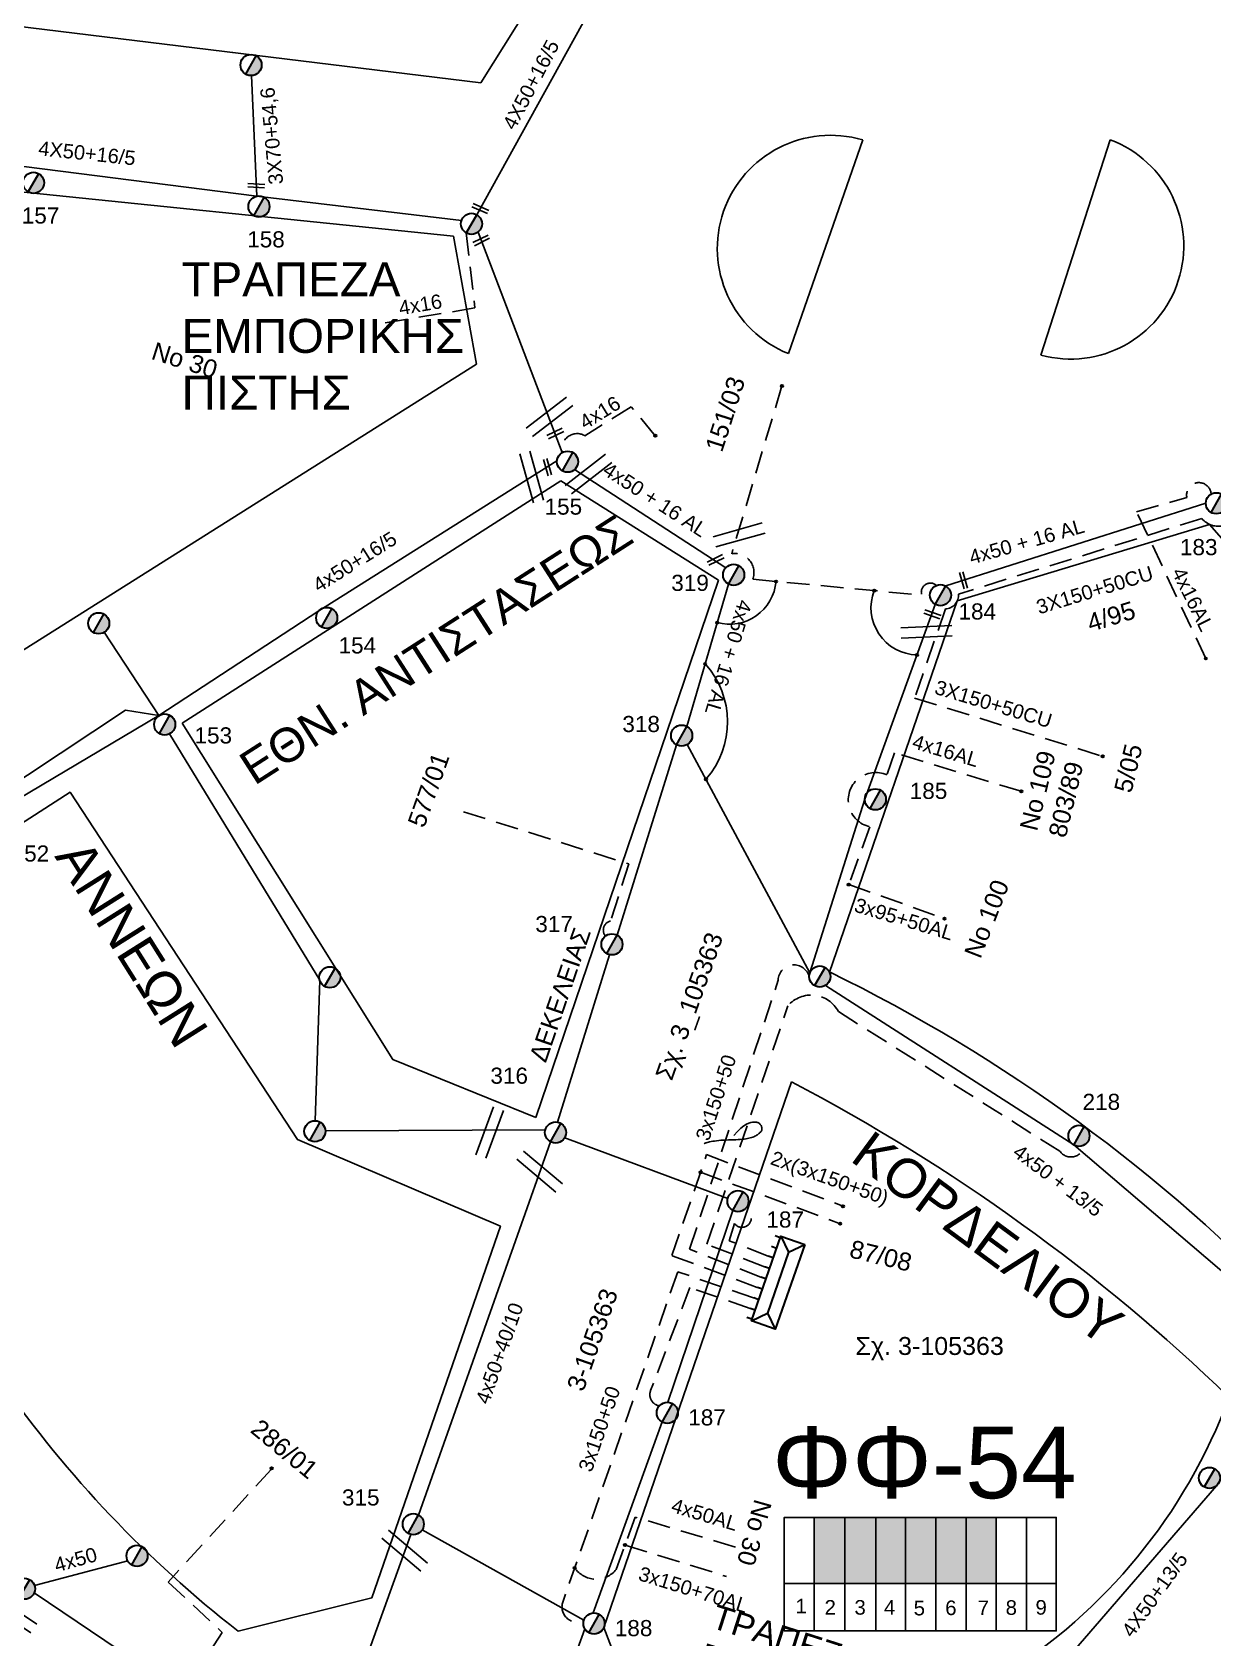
# Model space of a CAD drawing. Header units: millimetres. Extents: x 1421 to 7547, y 822 to 1863.
# Drawn here: x 5731 to 5862.7, y 1418.7 to 1597.9 of the extents above; entities that cross this region are included whole.
import ezdxf
from ezdxf.enums import TextEntityAlignment as Align

# ---------------------------------------------------------------- set-up
doc = ezdxf.new("R2010")
doc.units = ezdxf.units.MM
doc.linetypes.add('DASHED', pattern=[19.05, 12.7, -6.35])
doc.layers.get('0').update_dxf_attribs({"lineweight": 30})
for name, color, linetype, lineweight in [('3x150+50', 7, 'Continuous', 30), ('4x50+13_5', 7, 'Continuous', 30), ('4x50+16_5', 7, 'Continuous', 30), ('4x50+40_10', 7, 'Continuous', 30), ('4x50AL', 7, 'Continuous', 30), ('Pillar OTE', 7, 'Continuous', 30), ('TEXT_ΚΑΛΩΔΙΩΝ', 7, 'Continuous', 30), ('Άγνωστα', 7, 'Continuous', 30), ('Άγνωστο εναέριο καλώδιο', 7, 'Continuous', 30), ('Άγνωστο Υπόγειο Καλώδιο', 7, 'DASHED', 30), ('Γυμνά εναέρια ΧΤ και ΦΟΠ (3Φ)   4x50+16AL', 7, 'Continuous', 30), ('Καλωδια ΧΤ  3X95+50', 7, 'Continuous', 30), ('Καλώδια ΧΤ   3x150+50CU', 7, 'DASHED', 30), ('Καλώδια ΧΤ   3x150+70AL', 7, 'DASHED', 30), ('Μηχανική τομή', 7, 'Continuous', 30), ('Στύλος ΦΜ', 7, 'Continuous', 30), ('Στύλος ΦΜ @ 1', 7, 'Continuous', 30), ('Συνδέσεις', 7, 'Continuous', 30), ('Συνεστραμμένα ΧΤ   3x70+54.6+25 AL', 7, 'SYN_LINE', 30), ('Συνεστραμμένα ΧΤ  4x120+25 AL', 7, 'SYN_LINE', 30), ('Τομή', 7, 'Continuous', 30), ('Υποσταθμός πόλεως', 7, 'Continuous', 30), ('Υπόβαθρο ΔΕΗ', 7, 'Continuous', 30), ('Υπόγεια Καλώδια Δικτύου ΧΤ  4x16AL', 7, 'DASHED', 30)]:
    doc.layers.add(name, color=color, linetype=linetype, lineweight=lineweight)
doc.styles.add('arial', font='arial.ttf')
doc.styles.get("Standard").update_dxf_attribs({"font": 'arial.ttf'})
doc.linetypes.add('SYN_LINE', pattern='A,0.5,-0.0001,["/\\/\\/\\/",Standard,S=0.1,R=0,X=0,Y=-0.05],-0.25', length=0.7501)

# ---------------------------------------------------------------- blocks, each defined once
blk = doc.blocks.new('ΥΠΑΡΧΩΝ ΤΣΙΜΕΝΤΕΝΙΟΣ ΣΤΥΛΟΣ')
at = {"layer": 'Στύλος ΦΜ'}
blk.add_hatch(color=7, dxfattribs=at).paths.add_polyline_path([(-1.29, -2.28, 0.574793), (2.62, 0, 0.268822), (1.3, 2.27)])
at = {"layer": 'Στύλος ΦΜ', "color": 7}
blk.add_line((-1.29, -2.28), (1.3, 2.27), dxfattribs=at)
blk.add_circle((0, 0), 2.62, dxfattribs=at)
at = {"layer": 'Στύλος ΦΜ', "flags": 4}
for tag, p in [('ΑΡΙΘΜΟΣ', (-4.68, 8.05)), ('ΤΥΠΟΣ', (-4.91, 3.03))]:
    blk.add_attdef(tag, p, '', height=4, dxfattribs=at)
blk = doc.blocks.new('ΥΠΟΣΤΑΘΜΟΣ ΠΟΛΕΩΣ 9 ΑΝΑΧΩΡΗΣΕΩΝ')
at = {"layer": 'Υποσταθμός πόλεως', "ltscale": 40}
for p, q in [((-9.63, -2.82), (-9.63, -4)), ((-7.12, -2.82), (-7.12, -4)), ((-4.84, -2.82), (-4.84, -4)), ((-2.36, -2.82), (-2.36, -4)), ((0.09, -2.82), (0.09, -4)), ((2.55, -2.82), (2.55, -4)), ((5.02, -2.82), (5.02, -4)), ((7.48, -2.82), (7.48, -4)), ((9.61, -2.82), (9.61, -4))]:
    blk.add_line(p, q, dxfattribs=at)
blk.add_lwpolyline([(-10.02, 2.82), (10.02, 2.82), (10.02, -2.82), (-10.02, -2.82)], close=True, dxfattribs=at)
for points in [[(-7.21, 0), (-10.02, 2.82)], [(-10.02, -2.82), (-7.21, 0)], [(-7.21, 0), (7.21, 0)], [(7.21, 0), (10.02, 2.82)], [(10.02, -2.82), (7.21, 0)]]:
    blk.add_lwpolyline(points, dxfattribs=at)
at = {"layer": 'Υποσταθμός πόλεως', "linetype": 'SYN_LINE', "ltscale": 40, "flags": 1}
for tag, p in [('ΜΕΤΑΣΧΗΜΑΤΙΣΜΟΣ', (10.79, 1.71)), ('ΙΣΧΥΣ', (10.77, -1.08)), ('ΑΡΙΘΜΟΣ', (10.89, -3.8))]:
    blk.add_attdef(tag, p, '', height=1.8, dxfattribs=at)
blk = doc.blocks.new('ΜΗΧΑΝΙΚΗ ΤΟΜΗ')
at = {"layer": 'Μηχανική τομή', "lineweight": -3, "ltscale": 40}
for p, q in [((-3.78, 1.15), (3.8, 1.15)), ((3.8, -0.4), (-3.78, -0.4))]:
    blk.add_line(p, q, dxfattribs=at)
blk = doc.blocks.new('ΤΟΜΗ')
at = {"layer": 'Τομή', "lineweight": -3, "ltscale": 40}
for p, q in [((-11.37, 1.1), (11.37, 1.1)), ((11.37, -3.57), (-11.37, -3.57))]:
    blk.add_line(p, q, dxfattribs=at)
blk = doc.blocks.new('_ΣΥΝΔΕΣΗ')
at = {"layer": 'Συνδέσεις', "linetype": 'SYN_LINE', "ltscale": 40}
blk.add_hatch(color=256, dxfattribs=at).paths.add_polyline_path([(0.5, -0.01, 1), (-0.5, -0.01, 1)])
at = {"layer": 'Συνδέσεις'}
blk.add_circle((0, -0.01), 0.5, dxfattribs=at)

msp = doc.modelspace()

# ---------------------------------------------------------------- hatches: boundary and pattern name
at = {"layer": 'Καλώδια ΧΤ   3x150+50CU', "linetype": 'DASHED', "lineweight": -3, "ltscale": 0.2}
h = msp.add_hatch(color=85, dxfattribs=at)
h.dxf.hatch_style = 1
h.paths.add_polyline_path([(5818.23, 1424.77), (5821.67, 1424.76), (5821.67, 1432.13), (5818.23, 1432.13)])
h = msp.add_hatch(color=30, dxfattribs=at)
h.dxf.hatch_style = 1
h.paths.add_polyline_path([(5821.67, 1424.76), (5825.11, 1424.76), (5825.11, 1432.13), (5821.67, 1432.13)])
h = msp.add_hatch(color=151, dxfattribs=at)
h.dxf.hatch_style = 1
h.paths.add_polyline_path([(5828.41, 1432.13), (5825.11, 1432.13), (5825.11, 1424.76), (5828.41, 1424.76)])
h = msp.add_hatch(color=6, dxfattribs=at)
h.dxf.hatch_style = 1
h.paths.add_polyline_path([(5831.79, 1424.75), (5831.79, 1432.13), (5828.41, 1432.13), (5828.41, 1424.76)])
h = msp.add_hatch(color=1, dxfattribs=at)
h.dxf.hatch_style = 1
h.paths.add_polyline_path([(5835.19, 1432.13), (5831.79, 1432.13), (5831.79, 1424.75), (5835.19, 1424.75)])
h = msp.add_hatch(color=2, dxfattribs=at)
h.dxf.hatch_style = 1
h.paths.add_polyline_path([(5838.53, 1432.13), (5835.19, 1432.13), (5835.19, 1424.75), (5838.53, 1424.75)])

# ---------------------------------------------------------------- linework, layer by layer
at = {"color": 133, "linetype": 'SYN_LINE', "lineweight": -3, "ltscale": 10}
msp.add_lwpolyline([(5731.24, 1424.55), (5741.66, 1427.27)], dxfattribs=at)
at = {"layer": '3x150+50', "color": 6, "linetype": 'DASHED', "lineweight": -3, "ltscale": 0.2}
msp.add_lwpolyline([(5812.29, 1458.94), (5804.33, 1462.06), (5814.22, 1492.09, -0.888929), (5817.68, 1492.41, -0.277015)], format="xyb", dxfattribs=at)
at = {"layer": '3x150+50', "color": 2, "linetype": 'DASHED', "lineweight": -3, "ltscale": 0.2}
msp.add_lwpolyline([(5812.69, 1460.1), (5806.27, 1462.61), (5815.31, 1489.23, -0.530702), (5820.93, 1488.57), (5845.62, 1473, 0.689541), (5848.41, 1473.72, -15.663386)], format="xyb", dxfattribs=at)
at = {"layer": '3x150+50', "color": 151, "linetype": 'DASHED', "lineweight": -3, "ltscale": 0.2}
for points in [[(5811.89, 1457.78), (5802.36, 1461.34), (5806.23, 1472.61), (5821.55, 1466.81)], [(5805.56, 1470.65), (5821.25, 1464.87)]]:
    msp.add_lwpolyline(points, dxfattribs=at)
at = {"layer": '3x150+50', "color": 1, "linetype": 'DASHED', "lineweight": -3, "ltscale": 0.2}
msp.add_lwpolyline([(5813.1, 1461.27), (5808.75, 1463.01), (5809.36, 1464.92, 1.403285), (5810.47, 1466.5, -8.434092)], format="xyb", dxfattribs=at)
at = {"layer": '3x150+50', "color": 30, "linetype": 'DASHED', "lineweight": -3, "ltscale": 0.2}
msp.add_lwpolyline([(5811.48, 1456.62), (5803.01, 1459.55), (5790.19, 1422.68, 0.678176), (5792.54, 1420.65, 3.086525)], format="xyb", dxfattribs=at)
at = {"layer": '3x150+50', "color": 85, "linetype": 'DASHED', "lineweight": -3, "ltscale": 0.2}
msp.add_lwpolyline([(5811.08, 1455.45), (5804.37, 1457.77), (5799.98, 1446.28, 0.478828), (5800.97, 1444.58, 1.843088)], format="xyb", dxfattribs=at)
at = {"layer": '3x150+50', "color": 151, "linetype": 'DASHED', "lineweight": -3, "ltscale": 0.2}
msp.add_lwpolyline([(5757.66, 1437.49), (5746.15, 1424.92), (5752.2, 1419.29), (5748.77, 1414.05), (5754.19, 1410.06, -0.261156), (5755.95, 1406.15), (5759.17, 1393.99, -0.750221), (5758.95, 1387.3), (5745.9, 1360.52, -0.3849), (5743.47, 1352.09), (5727.1, 1321.61, -0.229046), (5725.87, 1315.22), (5725.26, 1314.15), (5726.21, 1313.09, -0.316979), (5725.92, 1308.64), (5724.01, 1305.27), (5719.72, 1308.4, 0.73566), (5714.76, 1311.01), (5706.14, 1316.82), (5702.17, 1311.01)], format="xyb", dxfattribs=at)
at = {"layer": '4x50+13_5', "color": 30, "lineweight": -3, "ltscale": 0.2}
msp.add_lwpolyline([(5898.91, 1502.59), (5885.65, 1476), (5873.28, 1451.58), (5863.11, 1435.66), (5845.32, 1415.05), (5831.07, 1394.01), (5818.72, 1378.18)], dxfattribs=at)
at = {"layer": '4x50+13_5', "color": 2, "lineweight": -3, "ltscale": 0.2}
msp.add_lwpolyline([(5819.51, 1491.49), (5847.19, 1473.69), (5872.32, 1452.26)], dxfattribs=at)
at = {"layer": '4x50+13_5', "color": 85, "lineweight": -3, "ltscale": 0.2}
for points in [[(5801.9, 1444.98), (5809.15, 1466.39)], [(5793.56, 1421.47), (5801.27, 1442.78)], [(5779.2, 1382.39), (5792.64, 1419.71)]]:
    msp.add_lwpolyline(points, dxfattribs=at)
at = {"layer": '4x50+16_5', "color": 133, "lineweight": -3, "ltscale": 0.2}
for points in [[(5780.59, 1577.49), (5799.07, 1610.95)], [(5672.11, 1590.51), (5712.23, 1585.12), (5756.07, 1579.56), (5778.89, 1576.85)], [(5780.73, 1575.54), (5790.13, 1550.96)]]:
    msp.add_lwpolyline(points, dxfattribs=at)
at = {"layer": '4x50+16_5', "color": 5, "lineweight": -3, "ltscale": 0.2}
msp.add_lwpolyline([(5745.13, 1521.6), (5762.97, 1533.28), (5789.54, 1550.03)], dxfattribs=at)
at = {"layer": '4x50+40_10', "color": 30, "lineweight": -3, "ltscale": 0.2}
msp.add_lwpolyline([(5774.1, 1432.4), (5788.8, 1474.05)], dxfattribs=at)
at = {"layer": '4x50+40_10', "color": 133, "lineweight": -3, "ltscale": 0.2}
msp.add_lwpolyline([(5773.23, 1430.24), (5759.22, 1391.32)], dxfattribs=at)
at = {"layer": '4x50AL', "color": 30, "linetype": 'DASHED', "lineweight": -3, "ltscale": 0.2}
msp.add_lwpolyline([(5809.44, 1428.82), (5798.26, 1432.17), (5796.14, 1426.32, -0.507148), (5791.52, 1426.51, -1.787435)], format="xyb", dxfattribs=at)
at = {"layer": 'Pillar OTE', "lineweight": -3, "ltscale": 40}
for points in [[(5814.9, 1419.49), (5814.9, 1432.13), (5845.24, 1432.13), (5845.24, 1419.46), (5814.9, 1419.49)], [(5818.23, 1419.48), (5818.23, 1432.13)], [(5821.67, 1419.48), (5821.67, 1432.13)], [(5825.11, 1419.48), (5825.11, 1432.13)], [(5828.41, 1419.47), (5828.41, 1432.13)], [(5831.79, 1419.47), (5831.79, 1432.13)], [(5835.19, 1419.47), (5835.19, 1432.13)], [(5838.53, 1419.46), (5838.53, 1432.13)], [(5841.92, 1419.46), (5841.92, 1432.13)], [(5814.9, 1424.77), (5845.24, 1424.74)]]:
    msp.add_lwpolyline(points, dxfattribs=at)
at = {"layer": 'Άγνωστα', "lineweight": -3}
msp.add_lwpolyline([(5809.28, 1474.75), (5809.68, 1475.21), (5810.05, 1475.57), (5810.38, 1475.83), (5810.67, 1476.01), (5810.93, 1476.12), (5811.15, 1476.19), (5811.35, 1476.22), (5811.52, 1476.23), (5811.66, 1476.23), (5811.78, 1476.22), (5811.87, 1476.2), (5811.96, 1476.18), (5812.02, 1476.15), (5812.08, 1476.12), (5812.13, 1476.08), (5812.18, 1476.03), (5812.22, 1475.97), (5812.27, 1475.91), (5812.31, 1475.85), (5812.34, 1475.78), (5812.37, 1475.71), (5812.39, 1475.63), (5812.4, 1475.56), (5812.41, 1475.49), (5812.4, 1475.42), (5812.38, 1475.35), (5812.35, 1475.28), (5812.31, 1475.21), (5812.26, 1475.15), (5812.2, 1475.08), (5812.14, 1475.02), (5812.06, 1474.96), (5811.99, 1474.89), (5811.9, 1474.83), (5811.81, 1474.77), (5811.71, 1474.71), (5811.6, 1474.66), (5811.49, 1474.6), (5811.37, 1474.56), (5811.24, 1474.51), (5811.09, 1474.47), (5810.94, 1474.43), (5810.78, 1474.4), (5810.61, 1474.37), (5810.42, 1474.34), (5810.21, 1474.32), (5809.99, 1474.3), (5809.76, 1474.29), (5809.5, 1474.28), (5809.23, 1474.27), (5808.95, 1474.26), (5808.67, 1474.25), (5808.39, 1474.24), (5808.11, 1474.23), (5807.83, 1474.21), (5807.58, 1474.19), (5807.34, 1474.16), (5807.12, 1474.13), (5806.91, 1474.1), (5806.73, 1474.06), (5806.57, 1474.03), (5806.43, 1473.99), (5806.3, 1473.96), (5806.2, 1473.93), (5806.13, 1473.91), (5806.07, 1473.89), (5806.02, 1473.88), (5805.99, 1473.87), (5805.98, 1473.87), (5805.97, 1473.87), (5805.96, 1473.86), (5805.96, 1473.86), (5805.96, 1473.86), (5805.96, 1473.86), (5805.96, 1473.86), (5805.96, 1473.86), (5805.96, 1473.86), (5805.96, 1473.86), (5805.96, 1473.86), (5805.96, 1473.86)], dxfattribs=at)
at = {"layer": 'Άγνωστο εναέριο καλώδιο', "color": 6, "lineweight": -3, "ltscale": 0.2}
msp.add_lwpolyline([(5831.74, 1534.01), (5823.88, 1512.26), (5817.76, 1492.91)], dxfattribs=at)
at = {"layer": 'Άγνωστο εναέριο καλώδιο', "color": 1, "linetype": 'Continuous', "lineweight": -3, "ltscale": 10}
for points in [[(5802.87, 1518.35), (5796.25, 1497.09)], [(5795.4, 1494.92), (5789.61, 1476.23)]]:
    msp.add_lwpolyline(points, dxfattribs=at)
at = {"layer": 'Άγνωστο εναέριο καλώδιο', "color": 2, "linetype": 'SYN_LINE', "lineweight": -3, "ltscale": 10}
msp.add_lwpolyline([(5804.07, 1518.37), (5817.76, 1492.91)], dxfattribs=at)
at = {"layer": 'Άγνωστο εναέριο καλώδιο', "color": 1, "linetype": 'SYN_LINE', "lineweight": -3, "ltscale": 10}
msp.add_lwpolyline([(5808.59, 1467.72), (5790.4, 1474.48)], dxfattribs=at)
at = {"layer": 'Άγνωστο εναέριο καλώδιο', "color": 30, "linetype": 'SYN_LINE', "lineweight": -3, "ltscale": 10}
msp.add_lwpolyline([(5792.54, 1420.65), (5774.49, 1430.73)], dxfattribs=at)
at = {"layer": 'Άγνωστο εναέριο καλώδιο', "color": 133, "lineweight": -3, "ltscale": 0.2}
msp.add_lwpolyline([(5731.21, 1423.71), (5753.37, 1408.75)], dxfattribs=at)
at = {"layer": 'Άγνωστο Υπόγειο Καλώδιο', "color": 1, "lineweight": -3, "ltscale": 0.2}
msp.add_lwpolyline([(5779.11, 1510.87), (5797.55, 1505.05), (5795.5, 1498.67, 0.55532), (5794.95, 1497, -10.422576)], format="xyb", dxfattribs=at)
at = {"layer": 'Γυμνά εναέρια ΧΤ και ΦΟΠ (3Φ)   4x50+16AL', "color": 2, "lineweight": -3, "ltscale": 0.2}
for points in [[(5791.51, 1549.06), (5808.37, 1538.08)], [(5808.66, 1536.27), (5804.03, 1520.39)]]:
    msp.add_lwpolyline(points, dxfattribs=at)
at = {"layer": 'Γυμνά εναέρια ΧΤ και ΦΟΠ (3Φ)   4x50+16AL', "color": 27, "lineweight": -3, "ltscale": 0.2}
msp.add_lwpolyline([(5832.91, 1536.06), (5861.92, 1545.32)], dxfattribs=at)
at = {"layer": 'Γυμνά εναέρια ΧΤ και ΦΟΠ (3Φ)   4x50+16AL', "color": 133, "lineweight": -3, "ltscale": 0.2}
for points in [[(5745.13, 1521.6), (5739.01, 1530.89)], [(5762.55, 1476.4), (5763.07, 1492.08), (5746.32, 1519.57)], [(5788.24, 1475.38), (5763.7, 1475.26)]]:
    msp.add_lwpolyline(points, dxfattribs=at)
at = {"layer": 'Καλωδια ΧΤ  3X95+50', "color": 6, "linetype": 'DASHED', "lineweight": -3, "ltscale": 0.2}
msp.add_lwpolyline([(5822.09, 1502.75), (5832.77, 1498.95)], dxfattribs=at)
at = {"layer": 'Καλώδια ΧΤ   3x150+50CU', "color": 6, "lineweight": -3, "ltscale": 0.2}
msp.add_lwpolyline([(5814.63, 1558.38), (5809.03, 1539.66, -0.575066), (5811.38, 1536.81), (5830.24, 1535.04, -0.769817), (5831.87, 1536.13)], format="xyb", dxfattribs=at)
at = {"layer": 'Καλώδια ΧΤ   3x150+50CU', "color": 133, "lineweight": -3, "ltscale": 0.2}
msp.add_lwpolyline([(5908.71, 1526.21, 0.460935), (5905.33, 1524.36), (5898.69, 1507.8, -0.522301), (5894.92, 1507.2), (5886.94, 1516.72, -0.668658), (5883.31, 1520.95), (5863.93, 1542.81, -0.298525), (5861.49, 1543.59), (5834.34, 1535.15, -0.409222), (5832.88, 1533.5), (5829.44, 1523.55), (5850.42, 1517.05)], format="xyb", dxfattribs=at)
at = {"layer": 'Καλώδια ΧΤ   3x150+70AL', "color": 30, "lineweight": -3, "ltscale": 0.2}
msp.add_lwpolyline([(5797.13, 1429.05), (5808.46, 1425.54)], dxfattribs=at)
at = {"layer": 'Συνεστραμμένα ΧΤ   3x70+54.6+25 AL', "color": 133, "lineweight": -3, "ltscale": 20}
msp.add_lwpolyline([(5756.07, 1579.56), (5755.46, 1593.02)], dxfattribs=at)
at = {"layer": 'Συνεστραμμένα ΧΤ  4x120+25 AL', "color": 5, "lineweight": -3, "ltscale": 20}
msp.add_lwpolyline([(5703.73, 1494.87), (5705.04, 1498.12), (5741.4, 1522.22), (5745.13, 1521.6)], dxfattribs=at)
at = {"layer": 'Συνεστραμμένα ΧΤ  4x120+25 AL', "color": 133, "lineweight": -3, "ltscale": 20}
msp.add_lwpolyline([(5703.73, 1494.87), (5726.74, 1510.7), (5745.13, 1521.6)], dxfattribs=at)
at = {"layer": 'Υπόβαθρο ΔΕΗ', "lineweight": -3, "ltscale": 0.2}
for points in [[(5781.05, 1592.21), (5787.56, 1602.62)], [(5725.63, 1598.97), (5781.05, 1592.21)], [(5823.65, 1585.84), (5815.36, 1562)], [(5851.25, 1585.84), (5843.52, 1561.81)], [(5724.21, 1580.59), (5777.99, 1575.1)], [(5777.99, 1575.1), (5780.57, 1560.82), (5725.53, 1526.11)], [(5789.98, 1547.81), (5747.71, 1520.77)], [(5807.57, 1536.71), (5789.98, 1547.81)], [(5834.2, 1534.41), (5862.32, 1542.94), (5897.09, 1503.35), (5872.07, 1454.88)], [(5787.18, 1476.77), (5807.57, 1536.71)], [(5819.93, 1492.98), (5834.2, 1534.41)], [(5819.93, 1492.98), (5834.2, 1534.41)], [(5747.71, 1520.77), (5771.22, 1483.24), (5787.18, 1476.77)], [(5715.01, 1500.02), (5735.22, 1513.05), (5760.61, 1474.29), (5783.23, 1464.62), (5768.9, 1423.16), (5753.97, 1419.43)], [(5794.75, 1419.85), (5815.71, 1480.73)], [(5794.75, 1419.85), (5815.71, 1480.73)], [(5800.39, 1405.21), (5794.75, 1419.85)]]:
    msp.add_lwpolyline(points, dxfattribs=at)
for centre, radius, start, end in [((5820.06, 1573.72), 12.63, 73.4919, 248.1692), ((5846.83, 1574.01), 12.63, 254.8261, 69.5034), ((5740.14, 1329.08), 182.3, 43.6381, 64.0435), ((5717.32, 1292.87), 212.07, 46.0416, 62.3551), ((5833.97, 1521.89), 129.99, 215.0198, 232.0196), ((5806.15, 1467.22), 62.27, 264.6981, 339.6146), ((5763.39, 1510.01), 137.27, 298.3846, 324.8453)]:
    msp.add_arc(centre, radius, start, end, dxfattribs=at)
at = {"layer": 'Υπόβαθρο ΔΕΗ', "lineweight": -3}
for centre, radius, start, end in [((5808.8, 1536.99), 5.19, 254.4809, 355.3114), ((5829.83, 1533.63), 5.26, 158.6919, 268.5908), ((5798.85, 1520.89), 9.71, 318.8431, 41.9212)]:
    msp.add_arc(centre, radius, start, end, dxfattribs=at)
at = {"layer": 'Υπόγεια Καλώδια Δικτύου ΧΤ  4x16AL', "color": 133, "lineweight": -3, "ltscale": 0.2}
msp.add_lwpolyline([(5779.42, 1575.45), (5780.38, 1567.08), (5769.68, 1565.31)], dxfattribs=at)
at = {"layer": 'Υπόγεια Καλώδια Δικτύου ΧΤ  4x16AL', "color": 7, "lineweight": -3, "ltscale": 0.2}
for points in [[(5800.51, 1552.83), (5797.8, 1556.06), (5792.66, 1552.83, 0.660715), (5790.13, 1550.96)], [(5861.92, 1527.97), (5854.2, 1544.34), (5859.81, 1545.93, -1.084712), (5862.51, 1546.31)]]:
    msp.add_lwpolyline(points, format="xyb", dxfattribs=at)
at = {"layer": 'Υπόγεια Καλώδια Δικτύου ΧΤ  4x16AL', "color": 6, "lineweight": -3, "ltscale": 0.2}
msp.add_lwpolyline([(5841.34, 1513.15), (5827.2, 1517.46), (5826.34, 1514.99, 1.107054), (5824.44, 1509.2), (5822.09, 1502.75)], format="xyb", dxfattribs=at)

# ---------------------------------------------------------------- block references
at = {"layer": 'Μηχανική τομή', "lineweight": -3}
for p, xscale, yscale, zscale, rotation in [((5756, 1580.82), 0.2499999999999189, 0.2499999999999189, 0.2499999999999189, 176.5991583772712), ((5781.02, 1578.26), 0.2499999999999189, 0.2499999999999189, 0.2499999999999189, 156.5913611070276), ((5781.05, 1574.7), 0.2499999999999189, 0.2499999999999189, 0.2499999999999189, 205.8873450646377), ((5789.31, 1553.16), 0.2499999999999189, 0.2499999999999189, 0.2499999999999189, 205.8873450646377), ((5788.38, 1549.3), 0.2499999999999188, 0.2499999999999188, 0.2499999999999188, 285.9774103150548), ((5807.2, 1539.06), 0.2499999999999189, 0.2499999999999189, 0.2499999999999189, 205.8873450646377), ((5834.81, 1536.67), 0.2499999999999188, 0.2499999999999188, 0.2499999999999188, 285.5512789084206), ((5831.39, 1532.81), 0.249999999999919, 0.249999999999919, 0.249999999999919, 341.2081600887141)]:
    msp.add_blockref('ΜΗΧΑΝΙΚΗ ΤΟΜΗ', p, dxfattribs=dict(at, xscale=xscale, yscale=yscale, zscale=zscale, rotation=rotation))
at = {"layer": 'Στύλος ΦΜ @ 1', "lineweight": -3, "ltscale": 40, "xscale": 0.4499999999998181, "yscale": 0.4499999999998181, "zscale": 0.4499999999998181}
for p in [(5755.41, 1594.19), (5780, 1576.47), (5738.42, 1531.9), (5764.2, 1492.4), (5818.86, 1492.48), (5762.53, 1475.22), (5862.33, 1436.54), (5742.69, 1427.85)]:
    msp.add_blockref('ΥΠΑΡΧΩΝ ΤΣΙΜΕΝΤΕΝΙΟΣ ΣΤΥΛΟΣ', p, dxfattribs=at)
at = {"layer": 'Στύλος ΦΜ @ 1', "lineweight": -3, "ltscale": 40}
ref = msp.add_blockref('ΥΠΑΡΧΩΝ ΤΣΙΜΕΝΤΕΝΙΟΣ ΣΤΥΛΟΣ', (5731.14, 1581.05), dxfattribs=dict(at, xscale=0.4499999999998181, yscale=0.4499999999998181, zscale=0.4499999999998181))
ref.add_attrib('ΤΥΠΟΣ', '157', (5729.83, 1576.5), dxfattribs={"layer": 'Στύλος ΦΜ', "height": 1.8, "flags": 4})
ref = msp.add_blockref('ΥΠΑΡΧΩΝ ΤΣΙΜΕΝΤΕΝΙΟΣ ΣΤΥΛΟΣ', (5756.29, 1578.4), dxfattribs=dict(at, xscale=0.4499999999998181, yscale=0.4499999999998181, zscale=0.4499999999998181))
ref.add_attrib('ΤΥΠΟΣ', '158', (5754.98, 1573.84), dxfattribs={"layer": 'Στύλος ΦΜ', "height": 1.8, "flags": 4})
ref = msp.add_blockref('ΥΠΑΡΧΩΝ ΤΣΙΜΕΝΤΕΝΙΟΣ ΣΤΥΛΟΣ', (5790.72, 1549.93), dxfattribs=dict(at, xscale=0.4499999999998181, yscale=0.4499999999998181, zscale=0.4499999999998181))
ref.add_attrib('ΤΥΠΟΣ', '155', (5788.15, 1544.02), dxfattribs={"layer": 'Στύλος ΦΜ', "height": 1.8, "flags": 4})
ref = msp.add_blockref('ΥΠΑΡΧΩΝ ΤΣΙΜΕΝΤΕΝΙΟΣ ΣΤΥΛΟΣ', (5863.1, 1545.29), dxfattribs=dict(at, xscale=0.4499999999998181, yscale=0.4499999999998181, zscale=0.4499999999998181))
ref.add_attrib('ΤΥΠΟΣ', '183', (5859.03, 1539.5), dxfattribs={"layer": 'Στύλος ΦΜ', "height": 1.8, "flags": 4})
ref = msp.add_blockref('ΥΠΑΡΧΩΝ ΤΣΙΜΕΝΤΕΝΙΟΣ ΣΤΥΛΟΣ', (5809.25, 1537.3), dxfattribs=dict(at, xscale=0.4499999999998181, yscale=0.4499999999998181, zscale=0.4499999999998181))
ref.add_attrib('ΤΥΠΟΣ', '319', (5802.29, 1535.51), dxfattribs={"layer": 'Στύλος ΦΜ', "height": 1.8, "flags": 4})
ref = msp.add_blockref('ΥΠΑΡΧΩΝ ΤΣΙΜΕΝΤΕΝΙΟΣ ΣΤΥΛΟΣ', (5832.32, 1535.04), dxfattribs=dict(at, xscale=0.4499999999998181, yscale=0.4499999999998181, zscale=0.4499999999998181))
ref.add_attrib('ΤΥΠΟΣ', '184', (5834.33, 1532.32), dxfattribs={"layer": 'Στύλος ΦΜ', "height": 1.8, "flags": 4})
ref = msp.add_blockref('ΥΠΑΡΧΩΝ ΤΣΙΜΕΝΤΕΝΙΟΣ ΣΤΥΛΟΣ', (5763.85, 1532.5), dxfattribs=dict(at, xscale=0.4499999999998181, yscale=0.4499999999998181, zscale=0.4499999999998181))
ref.add_attrib('ΤΥΠΟΣ', '154', (5765.17, 1528.53), dxfattribs={"layer": 'Στύλος ΦΜ', "height": 1.8, "flags": 4})
ref = msp.add_blockref('ΥΠΑΡΧΩΝ ΤΣΙΜΕΝΤΕΝΙΟΣ ΣΤΥΛΟΣ', (5745.78, 1520.61), dxfattribs=dict(at, xscale=0.4499999999998181, yscale=0.4499999999998181, zscale=0.4499999999998181))
ref.add_attrib('ΤΥΠΟΣ', '153', (5749.1, 1518.49), dxfattribs={"layer": 'Στύλος ΦΜ', "height": 1.8, "flags": 4})
ref = msp.add_blockref('ΥΠΑΡΧΩΝ ΤΣΙΜΕΝΤΕΝΙΟΣ ΣΤΥΛΟΣ', (5803.45, 1519.37), dxfattribs=dict(at, xscale=0.4499999999998181, yscale=0.4499999999998181, zscale=0.4499999999998181))
ref.add_attrib('ΤΥΠΟΣ', '318', (5796.83, 1519.76), dxfattribs={"layer": 'Στύλος ΦΜ', "height": 1.8, "flags": 4})
ref = msp.add_blockref('ΥΠΑΡΧΩΝ ΤΣΙΜΕΝΤΕΝΙΟΣ ΣΤΥΛΟΣ', (5825.06, 1512.25), dxfattribs=dict(at, xscale=0.4499999999998181, yscale=0.4499999999998181, zscale=0.4499999999998181))
ref.add_attrib('ΤΥΠΟΣ', '185', (5828.89, 1512.3), dxfattribs={"layer": 'Στύλος ΦΜ', "height": 1.8, "flags": 4})
ref = msp.add_blockref('ΥΠΑΡΧΩΝ ΤΣΙΜΕΝΤΕΝΙΟΣ ΣΤΥΛΟΣ', (5727.43, 1509.75), dxfattribs=dict(at, xscale=0.4499999999998181, yscale=0.4499999999998181, zscale=0.4499999999998181))
ref.add_attrib('ΤΥΠΟΣ', '152', (5728.7, 1505.31), dxfattribs={"layer": 'Στύλος ΦΜ', "height": 1.8, "flags": 4})
ref = msp.add_blockref('ΥΠΑΡΧΩΝ ΤΣΙΜΕΝΤΕΝΙΟΣ ΣΤΥΛΟΣ', (5795.67, 1496.07), dxfattribs=dict(at, xscale=0.4499999999998181, yscale=0.4499999999998181, zscale=0.4499999999998181))
ref.add_attrib('ΤΥΠΟΣ', '317', (5787.12, 1497.44), dxfattribs={"layer": 'Στύλος ΦΜ', "height": 1.8, "flags": 4})
ref = msp.add_blockref('ΥΠΑΡΧΩΝ ΤΣΙΜΕΝΤΕΝΙΟΣ ΣΤΥΛΟΣ', (5789.38, 1475.08), dxfattribs=dict(at, xscale=0.4499999999998181, yscale=0.4499999999998181, zscale=0.4499999999998181))
ref.add_attrib('ΤΥΠΟΣ', '316', (5782.11, 1480.52), dxfattribs={"layer": 'Στύλος ΦΜ', "height": 1.8, "flags": 4})
ref = msp.add_blockref('ΥΠΑΡΧΩΝ ΤΣΙΜΕΝΤΕΝΙΟΣ ΣΤΥΛΟΣ', (5847.77, 1474.71), dxfattribs=dict(at, xscale=0.4499999999998181, yscale=0.4499999999998181, zscale=0.4499999999998181))
ref.add_attrib('ΤΥΠΟΣ', '218', (5848.17, 1477.6), dxfattribs={"layer": 'Στύλος ΦΜ', "height": 1.8, "flags": 4})
ref = msp.add_blockref('ΥΠΑΡΧΩΝ ΤΣΙΜΕΝΤΕΝΙΟΣ ΣΤΥΛΟΣ', (5809.73, 1467.42), dxfattribs=dict(at, xscale=0.4499999999998181, yscale=0.4499999999998181, zscale=0.4499999999998181))
ref.add_attrib('ΤΥΠΟΣ', '187', (5812.9, 1464.47), dxfattribs={"layer": 'Στύλος ΦΜ', "height": 1.8, "flags": 4})
ref = msp.add_blockref('ΥΠΑΡΧΩΝ ΤΣΙΜΕΝΤΕΝΙΟΣ ΣΤΥΛΟΣ', (5801.85, 1443.8), dxfattribs=dict(at, xscale=0.4499999999998181, yscale=0.4499999999998181, zscale=0.4499999999998181))
ref.add_attrib('ΤΥΠΟΣ', '187', (5804.18, 1442.39), dxfattribs={"layer": 'Στύλος ΦΜ', "height": 1.8, "flags": 4})
ref = msp.add_blockref('ΥΠΑΡΧΩΝ ΤΣΙΜΕΝΤΕΝΙΟΣ ΣΤΥΛΟΣ', (5773.51, 1431.38), dxfattribs=dict(at, xscale=0.4499999999998181, yscale=0.4499999999998181, zscale=0.4499999999998181))
ref.add_attrib('ΤΥΠΟΣ', '315', (5765.55, 1433.46), dxfattribs={"layer": 'Στύλος ΦΜ', "height": 1.8, "flags": 4})
ref = msp.add_blockref('ΥΠΑΡΧΩΝ ΤΣΙΜΕΝΤΕΝΙΟΣ ΣΤΥΛΟΣ', (5730.13, 1424.17), dxfattribs=dict(at, xscale=0.4499999999998181, yscale=0.4499999999998181, zscale=0.4499999999998181))
ref.add_attrib('ΤΥΠΟΣ', '148', (5721.4, 1422.27), dxfattribs={"layer": 'Στύλος ΦΜ', "height": 1.8, "flags": 4})
ref = msp.add_blockref('ΥΠΑΡΧΩΝ ΤΣΙΜΕΝΤΕΝΙΟΣ ΣΤΥΛΟΣ', (5793.67, 1420.29), dxfattribs=dict(at, xscale=0.4499999999998181, yscale=0.4499999999998181, zscale=0.4499999999998181))
ref.add_attrib('ΤΥΠΟΣ', '188', (5795.99, 1418.88), dxfattribs={"layer": 'Στύλος ΦΜ', "height": 1.8, "flags": 4})
at = {"layer": 'Συνδέσεις', "lineweight": -3, "xscale": 0.25, "yscale": 0.25, "zscale": 0.25}
for p in [(5814.63, 1558.38), (5800.51, 1552.83), (5813.98, 1536.56), (5824.93, 1535.54), (5807.41, 1531.98), (5829.7, 1528.37), (5806.07, 1527.38), (5861.92, 1527.97), (5850.42, 1517.05), (5806.16, 1514.5), (5841.34, 1513.15), (5822.09, 1502.75), (5832.77, 1498.95), (5805.56, 1470.65), (5821.44, 1466.85), (5821.13, 1464.92), (5757.7, 1437.61), (5797.13, 1429.05), (5791.52, 1426.51)]:
    msp.add_blockref('_ΣΥΝΔΕΣΗ', p, dxfattribs=at)
at = {"layer": 'Τομή', "lineweight": -3}
for p, xscale, yscale, zscale, rotation in [((5788.52, 1555.18), 0.2499999999998873, 0.2499999999998873, 0.2499999999998873, 37.77986991093031), ((5786.43, 1548.14), 0.2499999999998873, 0.2499999999998873, 0.2499999999998873, 105.5864811767642), ((5792.87, 1548.8), 0.2499999999998873, 0.2499999999998873, 0.2499999999998873, 37.7798699109303), ((5809.77, 1542.06), 0.2499999999998872, 0.2499999999998872, 0.2499999999998872, 15.68198234585511), ((5830.75, 1531.25), 0.2499999999998872, 0.2499999999998872, 0.2499999999998872, 2.695844992551359), ((5782.32, 1474.96), 0.2499999999998873, 0.2499999999998873, 0.2499999999998873, 249.6778554332847), ((5787.4, 1470.48), 0.2499999999998873, 0.2499999999998873, 0.2499999999998873, 139.9727449912624), ((5772.36, 1428.18), 0.2499999999998873, 0.2499999999998873, 0.2499999999998873, 139.9727449912624), ((5728.98, 1421.59), 0.2500000000000557, 0.2500000000000557, 0.2500000000000557, 326.1621976570677)]:
    msp.add_blockref('ΤΟΜΗ', p, dxfattribs=dict(at, xscale=xscale, yscale=yscale, zscale=zscale, rotation=rotation))
at = {"layer": 'Υποσταθμός πόλεως', "lineweight": -3, "xscale": 0.4999999999999998, "yscale": 0.4999999999999998, "zscale": 0.4999999999999998, "rotation": 250.8449286933288}
msp.add_blockref('ΥΠΟΣΤΑΘΜΟΣ ΠΟΛΕΩΣ 9 ΑΝΑΧΩΡΗΣΕΩΝ', (5814.2, 1458.33), dxfattribs=at)

# ---------------------------------------------------------------- texts
at = {"lineweight": -3, "ltscale": 40, "insert": (5747.66, 1572.18), "char_height": 3.5, "width": 42.6234, "attachment_point": 1, "style": 'arial'}
msp.add_mtext('{\\H1.083x;ΤΡΑΠΕΖΑ\\PΕΜΠOΡΙΚΗΣ ΠΙΣΤΗΣ}', dxfattribs=at)
at = {"lineweight": -3, "ltscale": 40, "attachment_point": 1, "style": 'arial'}
for s, insert, char_height, width, rotation in [('{\\H1.083x;ΕΘΝ. ΑΝΤΙΣΤΑΣΕΩΣ}', (5753.73, 1516.92), 3.5, 58.5321, 32.6993), ('{\\H1.083x;ΑΝΝΕΩΝ}', (5737.1, 1508.21), 4, 35.3422, 302.2196), ('ΔΕΚΕΛΕΙΑΣ', (5786.4, 1483.43), 2, 58.5321, 71), ('{\\H1.083x;ΚΟΡΔΕΛΙΟΥ}', (5824.67, 1475.49), 4, 35.3422, 323.6448), ('{\\H1.083x;ΤΡΑΠΕΖΑ\\PΕ.Τ.Ε.}', (5807.38, 1422.47), 2.5, 23.6024, 342.2698)]:
    msp.add_mtext(s, dxfattribs=dict(at, insert=insert, char_height=char_height, width=width, rotation=rotation))
at = {"lineweight": -3, "ltscale": 30, "char_height": 1.63, "width": 11.2573, "attachment_point": 1}
for s, insert in [('1', (5816.15, 1423.05)), ('2', (5819.39, 1422.91)), ('3', (5822.72, 1422.91)), ('4', (5826.02, 1422.91)), ('5', (5829.33, 1422.83)), ('6', (5832.85, 1422.86)), ('7', (5836.47, 1422.86)), ('8', (5839.59, 1422.89)), ('9', (5842.92, 1422.91))]:
    msp.add_mtext(s, dxfattribs=dict(at, insert=insert))
at = {"layer": 'TEXT_ΚΑΛΩΔΙΩΝ', "lineweight": -3, "ltscale": 0.2, "style": 'arial'}
for s, rotation, p in [('4x16', 9.6794, (5772.04, 1566.27)), ('4x16', 31.513, (5792.68, 1553.47)), ('4x50 + 16 AL', 327.1248, (5794.51, 1548.61)), ('4x50 + 16 AL', 15.8684, (5835.79, 1538.45)), ('4x50 + 16 AL', 253.4103, (5809.8, 1534.64)), ('4x50 + 13/5', 323.298, (5840.25, 1472.59)), ('4x50 ', 15.6876, (5733.72, 1425.99))]:
    msp.add_text(s, height=1.6, rotation=rotation, dxfattribs=at).set_placement(p)
at = {"layer": 'TEXT_ΚΑΛΩΔΙΩΝ', "lineweight": -3, "ltscale": 0.2}
for s, rotation, p in [('4x50+16/5', 32.2199, (5766.98, 1538.77)), ('3x150+50', 71.7688, (5807.27, 1478.98)), ('2x(3x150+50)', 340.3467, (5819.96, 1470.02)), ('4x50+40/10', 70.5577, (5783.12, 1450.45)), ('3x150+50', 70.828, (5794.26, 1442.01)), ('4x50AL', 343.3352, (5806.02, 1432.45)), ('3x150+70AL', 342.8067, (5804.76, 1424.07))]:
    msp.add_text(s, height=1.6, rotation=rotation, dxfattribs=at).set_placement(p, align=Align.MIDDLE_CENTER)
at = {"layer": 'TEXT_ΚΑΛΩΔΙΩΝ', "lineweight": -3, "char_height": 1.6, "attachment_point": 1}
for s, insert, rotation in [('4X50+16/5', (5783.39, 1587.56), 62.3139), ('3X70+54,6', (5757.41, 1580.79), 95.2709), ('4X50+16/5', (5731.79, 1585.72), 353.9871), ('3X150+50CU', (5842.85, 1534.41), 16.9901), ('4x16AL', (5859.51, 1538.33), 296.2076), ('3X150+50CU', (5832.01, 1525.6), 343.2429), ('4x16AL', (5829.51, 1519.54), 343.2429), ('3x95+50AL', (5823.04, 1501.3), 343.2429), ('4X50+13/5', (5852.41, 1419.54), 54.684)]:
    msp.add_mtext_dynamic_manual_height_columns(s, width=1.8, gutter_width=12.5, heights=[0.0453], dxfattribs=dict(at, insert=insert, rotation=rotation))
at = {"layer": 'Υπόβαθρο ΔΕΗ', "lineweight": -3, "char_height": 2, "attachment_point": 1}
for s, width, insert, rotation in [('No 30', 13.4847, (5744.76, 1563.33), 342.3892), ('151/03', 17.2548, (5806.04, 1551.49), 72.145), ('4/95', 13.4847, (5848.47, 1532.83), 17), ('5/05', 13.4847, (5851.66, 1513.32), 76.4592), ('577/01', 17.2548, (5772.83, 1509.63), 70.3801), ('No 109', 13.4847, (5841.14, 1509.08), 76.4592), ('803/89', 13.4847, (5844.34, 1508.32), 76.4592), ('No 100', 13.4847, (5834.91, 1495.09), 68.8081), ('Σχ. 3_105363', 17.2548, (5800.46, 1481.43), 70.3801), ('87/08', 13.4847, (5822.51, 1463.13), 346.3784), ('3-105363', 13.4847, (5790.59, 1446.72), 70.7313), ('286/01', 13.4847, (5756.48, 1443.26), 320.5954), ('No 30', 13.4847, (5813.53, 1433.74), 254.2923)]:
    msp.add_mtext_dynamic_manual_height_columns(s, width=width, gutter_width=12.5, heights=[0], dxfattribs=dict(at, insert=insert, rotation=rotation))
at = {"layer": 'Υπόβαθρο ΔΕΗ', "lineweight": -3, "attachment_point": 1}
for s, width, insert, char_height in [('Σχ. 3-105363', 17.2548, (5822.84, 1452.26), 2), ('ΦΦ-54', 30.8332, (5813.53, 1442.27), 8)]:
    msp.add_mtext_dynamic_manual_height_columns(s, width=width, gutter_width=12.5, heights=[0], dxfattribs=dict(at, insert=insert, char_height=char_height))

doc.saveas('drawing.dxf')
